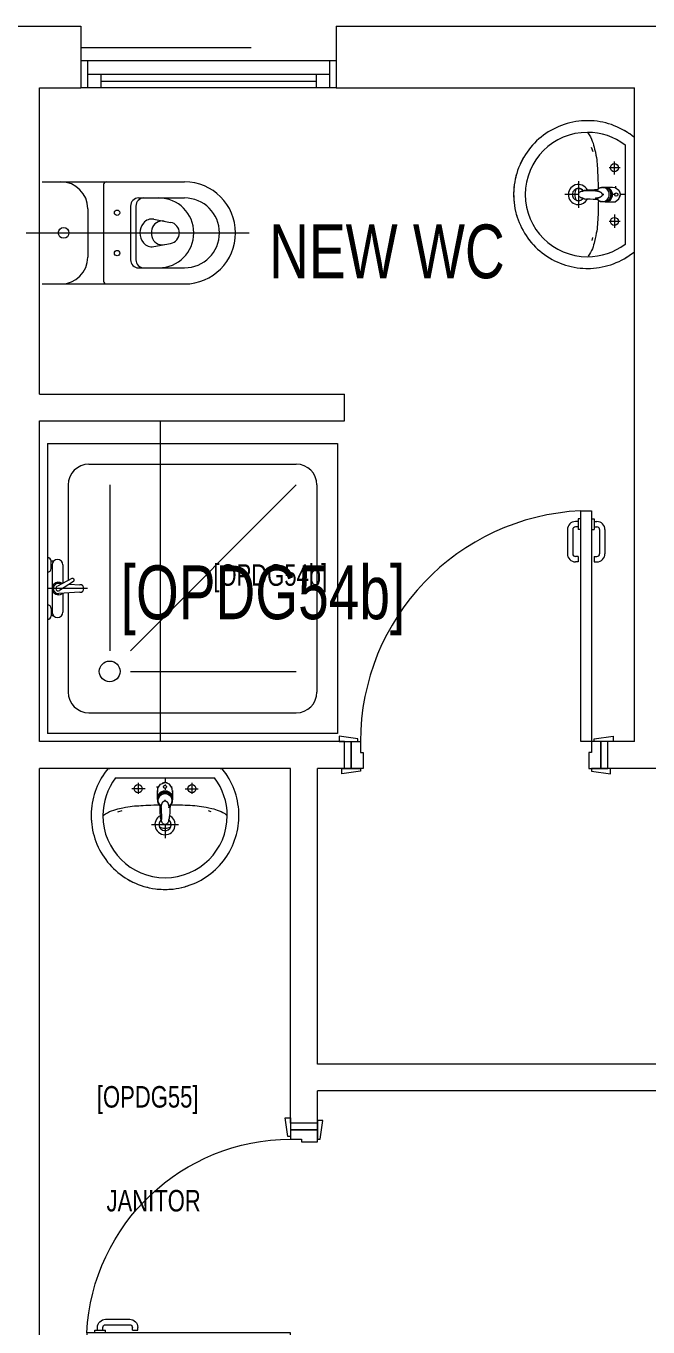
# Model space of a CAD drawing. Extents: x -234346 to 58427, y -132654 to -82394.
# Drawn here: x -130789 to -128474, y -99035 to -94193 of the extents above; entities that cross this region are included whole.
import ezdxf

# ---------------------------------------------------------------- set-up
doc = ezdxf.new("R2010")
doc.units = 0
doc.header["$LTSCALE"] = 8
doc.linetypes.add('HIDDEN2', pattern=[4.7625, 3.175, -1.5875])
for name, color, linetype, lineweight in [('72_EGR_BASE_TEXT', 9, 'Continuous', 5), ('72_EGR_EQP_TAG', 9, 'Continuous', 5), ('Aluminum', 9, 'Continuous', 5), ('LOADING', 9, 'Continuous', 5), ('Meubles', 9, 'Continuous', 5), ('P-SANR-FIXT', 9, 'Continuous', 18), ('P-SANR-FIXT-1', 9, 'Continuous', 13), ('Proj', 9, 'Continuous', 5), ('SANIT', 9, 'Continuous', 5), ('Walls', 9, 'Continuous', 5), ('Wooden Joinery', 9, 'Continuous', 5)]:
    doc.layers.add(name, color=color, linetype=linetype, lineweight=lineweight)
doc.styles.add('X3G_ENTITY_2587F3', font='swisscl.ttf', dxfattribs={"height": 200})
doc.styles.add('X3G_ENTITY_2587F5', font='swisscl.ttf', dxfattribs={"height": 200})
doc.styles.add('X3G_ENTITY_258862', font='swisscl.ttf', dxfattribs={"height": 200})

# ---------------------------------------------------------------- blocks, each defined once
blk = doc.blocks.new('A$C72370EFE')
at = {"layer": 'Wooden Joinery'}
for p, q in [((-0.01, -0.04), (-0.02, -0.04)), ((-0.01, -0.03), (-0.01, -0.07)), ((0, -0.03), (-0.01, -0.03)), ((0.04, -0.03), (0.05, -0.03)), ((0.05, -0.03), (0.05, -0.07)), ((0.05, -0.04), (0.06, -0.04)), ((-0.05, -0.07), (-0.05, -0.16)), ((-0.03, -0.07), (-0.03, -0.16)), ((-0.01, -0.06), (-0.02, -0.06)), ((0, -0.07), (-0.01, -0.07)), ((0.04, -0.07), (0.05, -0.07)), ((0.05, -0.06), (0.06, -0.06)), ((0.07, -0.07), (0.07, -0.16)), ((0.09, -0.07), (0.09, -0.16)), ((-0.01, -0.17), (-0.02, -0.17)), ((-0.01, -0.19), (-0.02, -0.19)), ((-0.01, -0.17), (-0.01, -0.19)), ((0.05, -0.17), (0.06, -0.17)), ((0.05, -0.17), (0.05, -0.19)), ((0.05, -0.19), (0.06, -0.19))]:
    blk.add_line(p, q, dxfattribs=at)
for centre, radius, start, end in [((-0.02, -0.07), 0.03, 90, 180), ((0.06, -0.07), 0.03, 0, 90), ((-0.02, -0.07), 0.01, 90, 180), ((0.06, -0.07), 0.01, 0, 90), ((-0.02, -0.16), 0.03, 180, 270), ((-0.02, -0.16), 0.01, 180, 270), ((0.06, -0.16), 0.01, 270, 0), ((0.06, -0.16), 0.03, 270, 0)]:
    blk.add_arc(centre, radius, start, end, dxfattribs=at)
blk = doc.blocks.new('A$C5DAD61B4')
at = {"layer": 'Wooden Joinery'}
for points in [[(80, 959.1), (80, 969.1), (10, 979.1), (10, 959.1)], [(940, 959.1), (940, 969.1), (1010, 979.1), (1010, 959.1)], [(70, 859.1), (70, 849.1), (0, 839.1), (0, 859.1)], [(120, 859.1), (120, 0), (80, 0), (80, 859.1)], [(950, 859.1), (950, 849.1), (1020, 839.1), (1020, 859.1)]]:
    blk.add_lwpolyline(points, close=True, dxfattribs=at)
for points in [[(45, 859.1), (45, 959.1), (20, 959.1), (20, 859.1), (45, 859.1)], [(45, 859.1), (80, 859.1), (80, 899.1), (90, 899.1), (90, 959.1), (45, 959.1), (45, 859.1)], [(975, 859.1), (940, 859.1), (940, 899.1), (930, 899.1), (930, 959.1), (975, 959.1), (975, 859.1)], [(975, 859.1), (975, 959.1), (1000, 959.1), (1000, 859.1), (975, 859.1)]]:
    blk.add_lwpolyline(points, dxfattribs=at)
blk.add_arc((80, 859.1), 860, 272.666, 0, dxfattribs=at)
at = {"layer": 'Wooden Joinery', "xscale": 999.9999999998854, "yscale": 999.9999999998854, "zscale": 999.9999999998854, "rotation": 180}
blk.add_blockref('A$C72370EFE', (120, 0), dxfattribs=at)
blk = doc.blocks.new('A$C5FCA3E6B')
at = {"layer": 'Wooden Joinery'}
for points in [[(80, 858.9), (80, 868.9), (10, 878.9), (10, 858.9)], [(840, 858.9), (840, 868.9), (910, 878.9), (910, 858.9)], [(70, 758.9), (70, 748.9), (0, 738.9), (0, 758.9)], [(120, 758.9), (120, 0), (80, 0), (80, 758.9)], [(850, 758.9), (850, 748.9), (920, 738.9), (920, 758.9)]]:
    blk.add_lwpolyline(points, close=True, dxfattribs=at)
for points in [[(45, 758.9), (45, 858.9), (20, 858.9), (20, 758.9), (45, 758.9)], [(45, 758.9), (80, 758.9), (80, 798.9), (90, 798.9), (90, 858.9), (45, 858.9), (45, 758.9)], [(875, 758.9), (840, 758.9), (840, 798.9), (830, 798.9), (830, 858.9), (875, 858.9), (875, 758.9)], [(875, 758.9), (875, 858.9), (900, 858.9), (900, 758.9), (875, 758.9)]]:
    blk.add_lwpolyline(points, dxfattribs=at)
blk.add_arc((80, 758.9), 760, 273.0171, 0, dxfattribs=at)
at = {"layer": 'Wooden Joinery', "xscale": 999.9999999998854, "yscale": 999.9999999998854, "zscale": 999.9999999998854, "rotation": 180}
blk.add_blockref('A$C72370EFE', (120, 0), dxfattribs=at)
blk = doc.blocks.new('FP_138-161_A_00_GFL_-0_080_Einreichung_Grundrisse_100')
at = {"layer": 'P-SANR-FIXT'}
blk.add_line((-0.0044, -0.0019), (-0.0045, -0.0021), dxfattribs=at)
at = {"layer": 'P-SANR-FIXT', "flags": 128}
blk.add_lwpolyline([(-0.0057, -0.0037), (-0.0058, -0.0039), (-0.006, -0.004)], dxfattribs=at)
blk = doc.blocks.new('FP_139-161_A_00_GFL_-0_080_Einreichung_Grundrisse_100')
at = {"layer": 'P-SANR-FIXT'}
blk.add_line((0.0045, -0.0022), (0.0044, -0.002), dxfattribs=at)
at = {"layer": 'P-SANR-FIXT', "flags": 128}
blk.add_lwpolyline([(0.006, -0.004), (0.0059, -0.0039), (0.0057, -0.0038)], dxfattribs=at)
blk = doc.blocks.new('IS_Ceraplus_B8204_BIM_BG _1_ - B8204AA - CERAPLUS single lever basin mixer with pop-up waste-V137-161_A_00_GFL_-0_080_Einreichung_Grundrisse_100')
at = {"layer": 'P-SANR-FIXT-1'}
h = blk.add_hatch(dxfattribs=at)
h.set_pattern_fill('FP_26', color=256, style=0, pattern_type=2)
h.set_pattern_definition([(225, (0.009, 0), (0.010607, -0.010607), []), (315, (0.009, 0), (0.010607, 0.010607), [])])
h.paths.add_polyline_path([(0.0056, -0.002), (0.0058, -0.0024), (0.0058, -0.0021)])
h.paths.add_polyline_path([(0.007, -0.0039), (0.0088, -0.0045), (0.0084, -0.0043)])
at = {"layer": 'LOADING'}
for p, q in [((-0.028, 0), (-0.028, -0.0281)), ((-0.0274, -0.0337), (-0.0271, -0.0392)), ((-0.0262, -0.0282), (-0.0263, -0.0287)), ((0.0263, -0.0287), (0.0262, -0.0282)), ((0.0262, -0.0293), (0.0263, -0.0287)), ((0.0271, -0.0392), (0.0274, -0.0337)), ((0.028, -0.0281), (0.028, 0)), ((-0.0137, -0.0512), (-0.0129, -0.0517)), ((0.0124, -0.052), (0.0133, -0.0515)), ((0.014, -0.0647), (0.0133, -0.1077)), ((0.0185, -0.0618), (0.019, -0.0539)), ((0.019, -0.0539), (0.0188, -0.0561))]:
    blk.add_line(p, q, dxfattribs=at)
at = {"layer": 'LOADING', "flags": 128}
for points in [[(-0.0272, -0.0069), (-0.0266, 0.009), (-0.0165, 0.0236), (0, 0.0291)], [(0.0272, -0.0069), (0.0266, 0.009), (0.0165, 0.0236), (0, 0.0291)], [(-0.0271, -0.0393), (-0.027, -0.0403), (-0.0269, -0.0414), (-0.0267, -0.0424), (-0.0265, -0.0434), (-0.0262, -0.0444), (-0.0259, -0.0454), (-0.0255, -0.0464), (-0.0252, -0.0474), (-0.0247, -0.0484), (-0.0243, -0.0493), (-0.0238, -0.0502), (-0.0232, -0.0511), (-0.0226, -0.052), (-0.022, -0.0529), (-0.0214, -0.0537), (-0.0207, -0.0545), (-0.0199, -0.0553), (-0.0192, -0.0561), (-0.0184, -0.0568), (-0.0176, -0.0575), (-0.0173, -0.0577)], [(-0.0176, -0.0568), (-0.0224, -0.0513), (-0.0254, -0.0448), (-0.0264, -0.0376), (-0.0253, -0.0305), (-0.0222, -0.024), (-0.0172, -0.0186), (-0.0109, -0.0147), (-0.0037, -0.0127), (0.0037, -0.0127), (0.0109, -0.0147), (0.0172, -0.0186), (0.0222, -0.024), (0.0253, -0.0305), (0.0264, -0.0376), (0.0254, -0.0448), (0.0224, -0.0513), (0.0176, -0.0568)], [(0.0173, -0.0577), (0.0181, -0.057), (0.0189, -0.0563), (0.0197, -0.0556), (0.0204, -0.0548), (0.0211, -0.054), (0.0218, -0.0532), (0.0224, -0.0523), (0.023, -0.0514), (0.0236, -0.0505), (0.0241, -0.0496), (0.0246, -0.0487), (0.025, -0.0477), (0.0254, -0.0467), (0.0258, -0.0458), (0.0261, -0.0448), (0.0264, -0.0437), (0.0266, -0.0427), (0.0268, -0.0417), (0.027, -0.0407), (0.0271, -0.0396), (0.0271, -0.0393)], [(-0.019, -0.0539), (-0.0185, -0.0615), (-0.0185, -0.0618)], [(-0.0181, -0.0728), (-0.0177, -0.083), (-0.0172, -0.0938)], [(-0.0162, -0.0579), (-0.0156, -0.058), (-0.0151, -0.0581), (-0.0146, -0.0583), (-0.0142, -0.0586), (-0.0139, -0.0588), (-0.0138, -0.0591)], [(-0.0138, -0.0591), (-0.0139, -0.0612), (-0.014, -0.0633)], [(0.0138, -0.0591), (0.0139, -0.0588), (0.0142, -0.0586), (0.0146, -0.0583), (0.0151, -0.0581), (0.0156, -0.058), (0.0162, -0.0579)], [(0.014, -0.0633), (0.0139, -0.0612), (0.0138, -0.0591)], [(0.0171, -0.0578), (0.0174, -0.0575), (0.0176, -0.0568)], [(0.0172, -0.0938), (0.0177, -0.083), (0.0181, -0.0728)], [(0.0184, -0.0651), (0.0184, -0.0652), (0.0184, -0.0652), (0.0184, -0.0652), (0.0184, -0.0654), (0.0184, -0.0655)], [(-0.0129, -0.1142), (-0.0124, -0.1161), (-0.0118, -0.1179), (-0.0109, -0.1197), (-0.0098, -0.1214), (-0.0084, -0.123), (-0.0067, -0.1244), (-0.0047, -0.1255), (-0.0025, -0.1263), (0, -0.1266)], [(0, -0.1266), (0.0025, -0.1263), (0.0047, -0.1255), (0.0067, -0.1244), (0.0084, -0.123), (0.0098, -0.1214), (0.0109, -0.1197), (0.0118, -0.1179), (0.0124, -0.1161), (0.0129, -0.1142)]]:
    blk.add_lwpolyline(points, dxfattribs=at)
at = {"layer": 'LOADING'}
for centre, radius, start, end in [((0, 0.0135), 0.00603, 0, 180), ((0, 0.0135), 0.00603, 180, 0), ((-0.009, 0), 0.005, 300, 315), ((0.009, 0), 0.005, 225, 240)]:
    blk.add_arc(centre, radius, start, end, dxfattribs=at)
for centre, major_axis, start_param, end_param in [((0, -0.0281), (-0.028, 0), 4.712389, 6.47291), ((0, -0.0321), (0.0275, 0), 3.141823, 3.202701), ((0, -0.0321), (0.0275, 0), 3.239313, 3.439417), ((0, -0.0281), (0.028, 0), 3.371221, 3.483334), ((0, -0.0287), (0.0267, 0), 1.570796, 3.036556), ((0, -0.0287), (0.0263, 0), 2.625648, 2.791756), ((0, -0.0287), (-0.0263, 0), 4.712389, 5.759587), ((0, -0.0281), (0.028, 0), 6.093357, 7.853982), ((0, -0.0287), (0.0267, 0), 0.105099, 1.570796), ((0, -0.0287), (0.0262, 0), 0.523599, 1.570796), ((0, -0.0287), (0.0262, 0), 0.349919, 0.515945), ((0, -0.0287), (0.0267, 0), 6.059374, 6.108652), ((0, -0.0321), (0.0275, 0), 5.985527, 6.185455), ((0, -0.0281), (0.028, 0), 5.94107, 6.05344), ((0, -0.0321), (0.0275, 0), 6.222066, 6.282955), ((0, -0.0312), (0.0248, 0), 4.111947, 4.191073), ((0, -0.0281), (0.028, 0), 4.202431, 4.259552), ((0, -0.0287), (0.0263, 0), 4.169225, 4.2325), ((0, -0.0281), (0.028, 0), 5.172057, 5.222265)]:
    blk.add_ellipse(centre, major_axis=major_axis, ratio=0.961262, start_param=start_param, end_param=end_param, dxfattribs=at)
for points, knots in [([(-0.0215, -0.0162), (-0.0216, -0.0163), (-0.0219, -0.0167), (-0.0227, -0.0177), (-0.0238, -0.0192), (-0.0249, -0.0211), (-0.0258, -0.0231), (-0.0266, -0.0253), (-0.0273, -0.0282), (-0.0275, -0.0305), (-0.0275, -0.0321)], [0.7859035, 0.7859035, 0.7859035, 0.7859035, 0.7916667, 0.8055556, 0.8333333, 0.8611111, 0.8888889, 0.9166667, 0.9444444, 1, 1, 1, 1]), ([(0.021, -0.0157), (0.0208, -0.0154), (0.0203, -0.0149), (0.0192, -0.0139), (0.0177, -0.0127), (0.0161, -0.0117), (0.0148, -0.0109), (0.0138, -0.0104), (0.0127, -0.0099), (0.0113, -0.0093), (0.0087, -0.0084), (0.0048, -0.0075), (0, -0.0071), (-0.0048, -0.0075), (-0.0087, -0.0084), (-0.0113, -0.0093), (-0.0127, -0.0099), (-0.0138, -0.0104), (-0.0148, -0.0109), (-0.0161, -0.0117), (-0.0177, -0.0127), (-0.0191, -0.0139), (-0.0202, -0.0149), (-0.0208, -0.0154), (-0.021, -0.0157)], [0.2222222, 0.2222222, 0.2222222, 0.2222222, 0.2361111, 0.25, 0.2777778, 0.3055556, 0.3194444, 0.3333333, 0.3472222, 0.3611111, 0.3888889, 0.4444444, 0.5, 0.5555556, 0.6111111, 0.6388889, 0.6527778, 0.6666667, 0.6805556, 0.6944444, 0.7222222, 0.75, 0.7638889, 0.7777778, 0.7777778, 0.7777778, 0.7777778]), ([(0, -0.0378), (-0.0005, -0.038), (-0.0012, -0.0384), (-0.0021, -0.0389), (-0.0028, -0.0393), (-0.0035, -0.0397), (-0.0042, -0.04), (-0.0049, -0.0405), (-0.0055, -0.0409), (-0.0061, -0.0414), (-0.0067, -0.0419), (-0.0072, -0.0424), (-0.0078, -0.0429), (-0.0083, -0.0435), (-0.0088, -0.0441), (-0.0092, -0.0446), (-0.0096, -0.0452), (-0.01, -0.0459), (-0.0103, -0.0466), (-0.0105, -0.0472), (-0.0107, -0.0477), (-0.0108, -0.0481), (-0.0109, -0.0484), (-0.0111, -0.0489), (-0.0114, -0.0497), (-0.0118, -0.0509), (-0.0122, -0.0521), (-0.0124, -0.053), (-0.0126, -0.0537), (-0.0128, -0.0544), (-0.0129, -0.0552), (-0.0131, -0.0559), (-0.0132, -0.0566), (-0.0134, -0.0572), (-0.0136, -0.0581), (-0.0137, -0.0587), (-0.0138, -0.0591)], [0, 0, 0, 0, 0.055556, 0.083333, 0.111111, 0.138889, 0.166667, 0.194444, 0.222222, 0.25, 0.277778, 0.305556, 0.333333, 0.361111, 0.388889, 0.416667, 0.444444, 0.472222, 0.5, 0.527778, 0.541667, 0.555556, 0.569444, 0.583333, 0.611111, 0.666667, 0.722222, 0.75, 0.777778, 0.805556, 0.833333, 0.861111, 0.888889, 0.916667, 0.944444, 1, 1, 1, 1]), ([(0, -0.0357), (-0.0006, -0.0357), (-0.0013, -0.0357), (-0.002, -0.0357), (-0.0022, -0.0357)], [0, 0, 0, 0, 0.1, 0.1298359, 0.1298359, 0.1298359, 0.1298359]), ([(0.0022, -0.0357), (0.002, -0.0357), (0.0013, -0.0357), (0.0006, -0.0357), (0, -0.0357)], [0.8701578, 0.8701578, 0.8701578, 0.8701578, 0.9, 1, 1, 1, 1]), ([(0.0138, -0.0591), (0.0137, -0.0587), (0.0136, -0.0581), (0.0134, -0.0572), (0.0132, -0.0566), (0.0131, -0.0559), (0.0129, -0.0552), (0.0128, -0.0544), (0.0126, -0.0537), (0.0124, -0.053), (0.0122, -0.0521), (0.0118, -0.0509), (0.0114, -0.0497), (0.0111, -0.0489), (0.0109, -0.0484), (0.0108, -0.0481), (0.0107, -0.0477), (0.0105, -0.0472), (0.0103, -0.0466), (0.01, -0.0459), (0.0096, -0.0452), (0.0092, -0.0446), (0.0088, -0.0441), (0.0083, -0.0435), (0.0078, -0.0429), (0.0072, -0.0424), (0.0067, -0.0419), (0.0061, -0.0414), (0.0055, -0.0409), (0.0049, -0.0405), (0.0042, -0.04), (0.0035, -0.0397), (0.0028, -0.0393), (0.0021, -0.0389), (0.0012, -0.0384), (0.0005, -0.038), (0, -0.0378)], [0, 0, 0, 0, 0.055556, 0.083333, 0.111111, 0.138889, 0.166667, 0.194444, 0.222222, 0.25, 0.277778, 0.333333, 0.388889, 0.416667, 0.430556, 0.444444, 0.458333, 0.472222, 0.5, 0.527778, 0.555556, 0.583333, 0.611111, 0.638889, 0.666667, 0.694444, 0.722222, 0.75, 0.777778, 0.805556, 0.833333, 0.861111, 0.888889, 0.916667, 0.944444, 1, 1, 1, 1]), ([(0.0275, -0.0321), (0.0275, -0.0305), (0.0273, -0.0282), (0.0266, -0.0253), (0.0258, -0.0231), (0.0249, -0.0211), (0.0238, -0.0192), (0.0227, -0.0177), (0.0219, -0.0167), (0.0216, -0.0163), (0.0215, -0.0162)], [0, 0, 0, 0, 0.0555556, 0.0833333, 0.1111111, 0.1388889, 0.1666667, 0.1944444, 0.2083333, 0.2142181, 0.2142181, 0.2142181, 0.2142181]), ([(-0.0188, -0.0538), (-0.0188, -0.0547), (-0.0186, -0.0582), (-0.0185, -0.0619), (-0.0184, -0.0646)], [0.6724021, 0.6724021, 0.6724021, 0.6724021, 0.75, 1, 1, 1, 1]), ([(-0.0162, -0.0579), (-0.0162, -0.0578), (-0.0163, -0.0578), (-0.0165, -0.0577), (-0.0166, -0.0575), (-0.0167, -0.0574), (-0.0169, -0.0573), (-0.017, -0.0572), (-0.0172, -0.0571), (-0.0173, -0.057), (-0.0175, -0.0569), (-0.0176, -0.0568)], [0, 0, 0, 0, 0.1, 0.2, 0.3, 0.4, 0.5, 0.6, 0.7, 0.8, 1, 1, 1, 1]), ([(-0.0148, -0.0587), (-0.015, -0.0586), (-0.0159, -0.0583), (-0.0167, -0.058), (-0.0172, -0.0578)], [0.8, 0.8, 0.8, 0.8, 0.85, 1, 1, 1, 1]), ([(0.0141, -0.0613), (0.0141, -0.0611), (0.0143, -0.0608), (0.0145, -0.0604), (0.0148, -0.06), (0.0151, -0.0596), (0.0153, -0.0594), (0.0155, -0.0592), (0.0156, -0.059), (0.0158, -0.0588), (0.016, -0.0587), (0.0163, -0.0585), (0.0165, -0.0583), (0.0166, -0.0582)], [0.3333333, 0.3333333, 0.3333333, 0.3333333, 0.4166667, 0.5, 0.5833333, 0.6666667, 0.7083333, 0.75, 0.7916667, 0.8333333, 0.875, 0.9166667, 1, 1, 1, 1]), ([(0.0176, -0.0568), (0.0175, -0.0569), (0.0173, -0.057), (0.0172, -0.0571), (0.017, -0.0572), (0.0169, -0.0573), (0.0167, -0.0574), (0.0166, -0.0575), (0.0165, -0.0577), (0.0163, -0.0578), (0.0162, -0.0578), (0.0162, -0.0579)], [0, 0, 0, 0, 0.2, 0.3, 0.4, 0.5, 0.6, 0.7, 0.8, 0.9, 1, 1, 1, 1]), ([(0.0184, -0.0646), (0.0185, -0.0619), (0.0186, -0.0582), (0.0188, -0.0547), (0.0188, -0.0538)], [0, 0, 0, 0, 0.25, 0.3275586, 0.3275586, 0.3275586, 0.3275586]), ([(-0.0131, -0.1116), (-0.0132, -0.1115), (-0.0135, -0.1109), (-0.0141, -0.1099), (-0.0147, -0.1086), (-0.0153, -0.1072), (-0.0159, -0.1053), (-0.0167, -0.1021), (-0.0171, -0.0992), (-0.0171, -0.0973)], [0.4856715, 0.4856715, 0.4856715, 0.4856715, 0.5, 0.55, 0.6, 0.65, 0.7, 0.8, 1, 1, 1, 1]), ([(-0.0132, -0.1091), (-0.0132, -0.1096), (-0.0132, -0.1103), (-0.0132, -0.1111), (-0.0132, -0.1115), (-0.0132, -0.1118), (-0.0131, -0.1122), (-0.0131, -0.1125), (-0.0131, -0.1128), (-0.0131, -0.1131), (-0.013, -0.1134), (-0.013, -0.1138), (-0.0129, -0.1141), (-0.0129, -0.1142)], [0.2, 0.2, 0.2, 0.2, 0.4, 0.5, 0.55, 0.6, 0.65, 0.7, 0.75, 0.8, 0.85, 0.9, 1, 1, 1, 1]), ([(0.0129, -0.1142), (0.0129, -0.1141), (0.013, -0.1138), (0.013, -0.1134), (0.0131, -0.1131), (0.0131, -0.1128), (0.0131, -0.1125), (0.0131, -0.1122), (0.0132, -0.1118), (0.0132, -0.1115), (0.0132, -0.1111), (0.0132, -0.1103), (0.0132, -0.1096), (0.0132, -0.1091)], [0, 0, 0, 0, 0.1, 0.15, 0.2, 0.25, 0.3, 0.35, 0.4, 0.45, 0.5, 0.6, 0.8, 0.8, 0.8, 0.8]), ([(0.0131, -0.1116), (0.0133, -0.1113), (0.0137, -0.1106), (0.0142, -0.1096), (0.0147, -0.1084), (0.0153, -0.1072), (0.0159, -0.1053), (0.0167, -0.1021), (0.0171, -0.0992), (0.0171, -0.0973)], [-0.5143371, -0.5143371, -0.5143371, -0.5143371, -0.475, -0.4375, -0.4, -0.35, -0.3, -0.2, 0, 0, 0, 0])]:
    blk.add_open_spline(points, degree=3, knots=knots, dxfattribs=at)
for points in [[(-0.0184, -0.0646), (-0.0183, -0.0659), (-0.0182, -0.0684), (-0.0181, -0.0709), (-0.0181, -0.0721)], [(-0.0172, -0.0578), (-0.0171, -0.0578), (-0.0169, -0.058), (-0.0167, -0.0581), (-0.0166, -0.0582)], [(-0.0172, -0.0938), (-0.0172, -0.0944), (-0.0172, -0.0956), (-0.0171, -0.0967), (-0.0171, -0.0973)], [(-0.0162, -0.0579), (-0.0162, -0.0579), (-0.0164, -0.0581), (-0.0165, -0.0582), (-0.0166, -0.0583), (-0.0166, -0.0582), (-0.0166, -0.0582)], [(-0.0166, -0.0582), (-0.0163, -0.0585), (-0.0156, -0.059), (-0.0148, -0.0599), (-0.0142, -0.0609), (-0.0139, -0.0617), (-0.0138, -0.0621)], [(-0.014, -0.0633), (-0.014, -0.0633), (-0.014, -0.0633), (-0.014, -0.0633)], [(-0.014, -0.0646), (-0.014, -0.0644), (-0.014, -0.064), (-0.014, -0.0635), (-0.014, -0.0633)], [(0.014, -0.0633), (0.014, -0.0633), (0.014, -0.0633), (0.014, -0.0633)], [(0.014, -0.0633), (0.014, -0.0635), (0.014, -0.064), (0.014, -0.0644), (0.014, -0.0647)], [(0.0172, -0.0578), (0.0168, -0.0579), (0.0158, -0.0583), (0.0147, -0.0587), (0.0141, -0.059)], [(0.0166, -0.0582), (0.0166, -0.0582), (0.0166, -0.0583), (0.0165, -0.0582), (0.0164, -0.0581), (0.0162, -0.0579), (0.0162, -0.0579)], [(0.0166, -0.0582), (0.0167, -0.0582), (0.0168, -0.0581), (0.0169, -0.058), (0.0169, -0.058)], [(0.0169, -0.058), (0.017, -0.0579), (0.0171, -0.0579), (0.0171, -0.0578)], [(0.0171, -0.0973), (0.0171, -0.0967), (0.0172, -0.0956), (0.0172, -0.0944), (0.0172, -0.0938)], [(0.0181, -0.0721), (0.0181, -0.0709), (0.0182, -0.0684), (0.0183, -0.0659), (0.0184, -0.0646)]]:
    blk.add_open_spline(points, degree=3, dxfattribs=at)
for name in ['FP_138-161_A_00_GFL_-0_080_Einreichung_Grundrisse_100', 'FP_139-161_A_00_GFL_-0_080_Einreichung_Grundrisse_100']:
    blk.add_blockref(name, (0, 0), dxfattribs=at)
blk = doc.blocks.new('_100_WB_KER_REN_55x45x18 - _100_WB_KER_REN_55x45x18-V63-161_A_00_GFL_-0_080_Einreichung_Grundrisse_100')
at = {"layer": 'LOADING'}
for p, q in [((-0.2075, 0.225), (-0.2075, 0.2227)), ((0.2074, 0.225), (-0.2074, 0.225)), ((0.2075, 0.2227), (0.2075, 0.225)), ((-0.1855, 0.1899), (0.1855, 0.1899)), ((-0.0744, 0.15), (-0.1234, 0.15)), ((-0.1, 0.172), (-0.1, 0.1303)), ((-0.0259, 0.155), (-0.0315, 0.155)), ((0, 0.1899), (0, 0.1724)), ((0, 0.1656), (0, 0.1628)), ((0, 0.1509), (0, 0.1454)), ((0.026, 0.155), (0.0248, 0.155)), ((0.0744, 0.15), (0.1234, 0.15)), ((0.1, 0.172), (0.1, 0.1303)), ((0, 0.1422), (0, 0.1399)), ((-0.1763, 0.0637), (-0.1598, 0.0692)), ((0.1605, 0.0691), (0.1707, 0.0656)), ((-0.05, 0.0161), (0.05, 0.0161)), ((0, 0.0168), (0, -0.0348))]:
    blk.add_line(p, q, dxfattribs=at)
at = {"layer": 'LOADING', "flags": 128}
for points in [[(-0.2121, 0.225), (-0.219, 0.2164), (-0.2254, 0.2075), (-0.2316, 0.1983), (-0.2373, 0.189), (-0.2427, 0.1794), (-0.2476, 0.1696), (-0.2522, 0.1596), (-0.2564, 0.1494), (-0.2602, 0.1391), (-0.2635, 0.1286), (-0.2665, 0.118), (-0.269, 0.1073), (-0.271, 0.0965), (-0.2727, 0.0856), (-0.2739, 0.0747), (-0.2747, 0.0637), (-0.275, 0.0527), (-0.275, 0.05)], [(0.275, 0.05), (0.2748, 0.061), (0.2741, 0.072), (0.273, 0.0829), (0.2715, 0.0938), (0.2695, 0.1046), (0.2671, 0.1154), (0.2643, 0.126), (0.261, 0.1365), (0.2574, 0.1469), (0.2533, 0.1571), (0.2488, 0.1671), (0.2439, 0.177), (0.2387, 0.1866), (0.233, 0.1961), (0.227, 0.2053), (0.2206, 0.2142), (0.2138, 0.2229), (0.2121, 0.225)], [(-0.275, 0.05), (-0.2748, 0.039), (-0.2741, 0.028), (-0.273, 0.0171), (-0.2715, 0.0062), (-0.2695, -0.0046), (-0.2671, -0.0154), (-0.2643, -0.026), (-0.261, -0.0365), (-0.2574, -0.0469), (-0.2533, -0.0571), (-0.2488, -0.0671), (-0.2439, -0.077), (-0.2387, -0.0866), (-0.233, -0.0961), (-0.227, -0.1053), (-0.2206, -0.1142), (-0.2138, -0.1229), (-0.2067, -0.1313), (-0.1993, -0.1395), (-0.1916, -0.1473), (-0.1836, -0.1548), (-0.1752, -0.162), (-0.1666, -0.1688), (-0.1577, -0.1753), (-0.1486, -0.1814), (-0.1392, -0.1872), (-0.1296, -0.1925), (-0.1198, -0.1975), (-0.1098, -0.2021), (-0.0996, -0.2063), (-0.0893, -0.2101), (-0.0788, -0.2135), (-0.0682, -0.2164), (-0.0575, -0.2189), (-0.0467, -0.221), (-0.0359, -0.2227), (-0.0249, -0.2239), (-0.014, -0.2246), (-0.003, -0.225), (0.008, -0.2249), (0.019, -0.2243), (0.03, -0.2234), (0.0409, -0.2219), (0.0517, -0.2201), (0.0625, -0.2178), (0.0731, -0.2151), (0.0837, -0.212), (0.0941, -0.2084), (0.1043, -0.2044), (0.1144, -0.2001), (0.1243, -0.1953), (0.1341, -0.1901), (0.1436, -0.1846), (0.1528, -0.1786), (0.1618, -0.1723), (0.1706, -0.1657), (0.1791, -0.1587), (0.1873, -0.1514), (0.1952, -0.1437), (0.2028, -0.1358), (0.21, -0.1275), (0.217, -0.119), (0.2236, -0.1101), (0.2298, -0.1011), (0.2356, -0.0918), (0.2411, -0.0822), (0.2462, -0.0725), (0.2509, -0.0625), (0.2552, -0.0524), (0.2591, -0.0421), (0.2626, -0.0317), (0.2656, -0.0211), (0.2683, -0.0104), (0.2705, 0.0003), (0.2722, 0.0112), (0.2736, 0.0221), (0.2745, 0.0331), (0.2749, 0.0441), (0.275, 0.05)]]:
    blk.add_lwpolyline(points, dxfattribs=at)
at = {"layer": 'LOADING'}
for centre in [(-0.1, 0.15), (0.1, 0.15)]:
    blk.add_circle(centre, 0.015, dxfattribs=at)
for centre, radius, start, end in [((0, 0.05), 0.275, 145.9324, 150.3591), ((0, 0.05), 0.275, 140.4788, 141.2381), ((0, 0.05), 0.275, 38.7619, 39.5212), ((0, 0.05), 0.275, 29.6409, 34.0676), ((0, 0.05), 0.2315, 142.8209, 180), ((0, 0.155), 0.0175, 54.0899, 125.9101), ((0, 0.155), 0.0175, 68.869, 83.8798), ((0, 0.05), 0.2315, 0, 37.1791), ((0, 0.155), 0.0175, 251.9463, 258.2346), ((0, 0.05), 0.275, 180, 183.6225), ((0, 0.05), 0.2315, 180, 0), ((0, 0.0161), 0.0375, 117.1305, 0), ((0, 0.0161), 0.0375, 0, 61.4146), ((0, 0.0161), 0.0225, 129.5025, 0), ((0, 0.0161), 0.0225, 180, 193.3417), ((0, 0.0161), 0.0225, 197.0466, 201.508), ((0, 0.0161), 0.0225, 156.725, 162.0134), ((0, 0.05), 0.047, 243.4433, 296.5567), ((0, 0.0161), 0.0225, 138.0808, 143.3939), ((0, 0.0161), 0.0225, 0, 51.4286), ((0, 0.0161), 0.0225, 36.616, 41.9265), ((0, 0.0161), 0.0225, 17.9887, 23.276), ((0, 0.0161), 0.0225, 338.492, 342.9534), ((0, 0.0161), 0.0225, 346.6583, 0), ((0, 0.05), 0.275, 240, 245.6589), ((0, 0.05), 0.275, 307.6689, 312), ((0, 0.05), 0.275, 252, 257.5535), ((0, 0.05), 0.275, 264, 276), ((0, 0.05), 0.275, 282.9241, 288)]:
    blk.add_arc(centre, radius, start, end, dxfattribs=at)
for points, knots in [([(-0.2074, 0.225), (-0.2078, 0.225), (-0.2086, 0.225), (-0.2095, 0.225), (-0.2102, 0.225), (-0.2106, 0.225), (-0.2109, 0.225), (-0.2111, 0.225), (-0.2114, 0.225), (-0.2116, 0.225), (-0.2118, 0.225), (-0.2119, 0.225), (-0.2119, 0.225)], [-1, -1, -1, -1, -0.8333333, -0.6666667, -0.5833333, -0.5, -0.4583333, -0.4166667, -0.3333333, -0.2916667, -0.25, -0.1666667, -0.1666667, -0.1666667, -0.1666667]), ([(0.2119, 0.225), (0.2119, 0.225), (0.2118, 0.225), (0.2116, 0.225), (0.2114, 0.225), (0.2111, 0.225), (0.2109, 0.225), (0.2106, 0.225), (0.2102, 0.225), (0.2095, 0.225), (0.2086, 0.225), (0.2078, 0.225), (0.2074, 0.225)], [-0.8333333, -0.8333333, -0.8333333, -0.8333333, -0.75, -0.7083333, -0.6666667, -0.5833333, -0.5416667, -0.5, -0.4166667, -0.3333333, -0.1666667, 0, 0, 0, 0]), ([(-0.0037, 0.1721), (-0.0046, 0.1719), (-0.0064, 0.1714), (-0.0081, 0.1705), (-0.009, 0.17)], [0.5653198, 0.5653198, 0.5653198, 0.5653198, 0.6111111, 0.6666667, 0.6666667, 0.6666667, 0.6666667]), ([(0.009, 0.17), (0.0086, 0.1703), (0.0077, 0.1708), (0.0059, 0.1715), (0.0046, 0.1719), (0.0037, 0.1721)], [0.3333333, 0.3333333, 0.3333333, 0.3333333, 0.3611111, 0.3888889, 0.4346482, 0.4346482, 0.4346482, 0.4346482]), ([(-0.2294, 0.0509), (-0.2103, 0.066), (-0.1431, 0.0839), (-0.1084, 0.0863), (-0.0496, 0.0893), (-0.0206, 0.0899)], [0.0392191, 0.0392191, 0.0392191, 0.0392191, 0.1715289, 0.4228457, 0.6475389, 0.6475389, 0.6475389, 0.6475389]), ([(0.0209, 0.0903), (0.0512, 0.0901), (0.1113, 0.0879), (0.1514, 0.0828), (0.2115, 0.0665), (0.2292, 0.052)], [0.7533082, 0.7533082, 0.7533082, 0.7533082, 0.9865548, 1.235629, 1.3638988, 1.3638988, 1.3638988, 1.3638988]), ([(-0.0141, 0.0337), (-0.0162, 0.0319), (-0.0207, 0.0267), (-0.0225, 0.02), (-0.0225, 0.0161)], [0.7144203, 0.7144203, 0.7144203, 0.7144203, 0.8333333, 1, 1, 1, 1]), ([(0.0225, 0.0161), (0.0225, 0.0187), (0.0216, 0.0239), (0.0182, 0.0298), (0.0152, 0.0327), (0.0141, 0.0337)], [0, 0, 0, 0, 0.1111111, 0.2222222, 0.285568, 0.285568, 0.285568, 0.285568])]:
    blk.add_open_spline(points, degree=3, knots=knots, dxfattribs=at)
for points in [[(-0.2075, 0.2227), (-0.2075, 0.2231), (-0.2075, 0.2235), (-0.2075, 0.2239)], [(0.2075, 0.2239), (0.2075, 0.2235), (0.2075, 0.2231), (0.2075, 0.2227)], [(-0.1852, 0.1899), (-0.1853, 0.1899), (-0.1854, 0.1899), (-0.1855, 0.1899)], [(-0.0009, 0.1725), (-0.0013, 0.1725), (-0.0018, 0.1724), (-0.0022, 0.1724)], [(0.0022, 0.1724), (0.0018, 0.1724), (0.0013, 0.1725), (0.0009, 0.1725)], [(0.1855, 0.1899), (0.1854, 0.1899), (0.1853, 0.1899), (0.1852, 0.1899)], [(-0.0225, 0.0161), (-0.0225, 0.0147), (-0.0222, 0.012), (-0.0215, 0.0093), (-0.021, 0.008)], [(0.021, 0.008), (0.0215, 0.0093), (0.0222, 0.012), (0.0225, 0.0147), (0.0225, 0.0161)]]:
    blk.add_open_spline(points, degree=3, dxfattribs=at)
at = {"layer": 'LOADING', "xscale": -1, "rotation": 5.088887490341627e-12}
blk.add_blockref('IS_Ceraplus_B8204_BIM_BG _1_ - B8204AA - CERAPLUS single lever basin mixer with pop-up waste-V137-161_A_00_GFL_-0_080_Einreichung_Grundrisse_100', (0, 0.1434), dxfattribs=at)
blk = doc.blocks.new('GF1')
at = {"layer": 'Aluminum', "color": 9}
for p, q in [((-129634.5, -94322.6), (-130585.8, -94322.6)), ((-130560.8, -94322.6), (-130560.8, -94422.6)), ((-129659.5, -94322.6), (-129659.5, -94422.6)), ((-129659.5, -94372.6), (-130560.8, -94372.6)), ((-130510.8, -94372.6), (-130510.8, -94422.6)), ((-130510.8, -94397.6), (-129709.5, -94397.6)), ((-129709.5, -94372.6), (-129709.5, -94422.6)), ((-129634.5, -94422.6), (-130585.8, -94422.6))]:
    blk.add_line(p, q, dxfattribs=at)
at = {"layer": 'LOADING', "color": 9}
for p, q in [((-128685.6, -94643.6), (-128680.1, -94660.1)), ((-128559.5, -94634.3), (-128559.5, -95005.4)), ((-128524.4, -95027.3), (-128524.4, -94612.4)), ((-128599.4, -94745.4), (-128599.4, -94696.5)), ((-128577.4, -94719.9), (-128619.1, -94719.9)), ((-128733.3, -94769.9), (-128733.3, -94869.9)), ((-128594.4, -94794), (-128594.4, -94788.4)), ((-128732.6, -94819.9), (-128784.2, -94819.9)), ((-128607.2, -94819.9), (-128609.4, -94819.9)), ((-128598.4, -94819.9), (-128603.9, -94819.9)), ((-128594.4, -94845.8), (-128594.4, -94844.7)), ((-128583.8, -94819.9), (-128586.6, -94819.9)), ((-128559.5, -94819.9), (-128577, -94819.9)), ((-128599.4, -94894.3), (-128599.4, -94943.3)), ((-128577.4, -94919.9), (-128619.1, -94919.9)), ((-128680.3, -94980.3), (-128683.7, -94990.6))]:
    blk.add_line(p, q, dxfattribs=at)
at = {"layer": 'LOADING', "color": 9, "flags": 128}
for points in [[(-128699.4, -94544.9), (-128710.4, -94545.1), (-128721.3, -94545.8), (-128732.3, -94546.9), (-128743.2, -94548.4), (-128754, -94550.4), (-128764.7, -94552.8), (-128775.4, -94555.6), (-128785.9, -94558.8), (-128796.2, -94562.5), (-128806.5, -94566.6), (-128816.5, -94571.1), (-128826.4, -94575.9), (-128836, -94581.2), (-128845.4, -94586.9), (-128854.6, -94592.9), (-128863.6, -94599.3), (-128872.3, -94606), (-128880.7, -94613.1), (-128888.8, -94620.5), (-128896.6, -94628.3), (-128904.1, -94636.3), (-128911.3, -94644.7), (-128918.2, -94653.3), (-128924.6, -94662.2), (-128930.8, -94671.3), (-128936.5, -94680.7), (-128941.9, -94690.3), (-128946.9, -94700.1), (-128951.5, -94710.1), (-128955.7, -94720.2), (-128959.5, -94730.6), (-128962.8, -94741), (-128965.8, -94751.6), (-128968.3, -94762.3), (-128970.4, -94773.1), (-128972, -94784), (-128973.2, -94794.9), (-128974, -94805.9), (-128974.4, -94816.9), (-128974.2, -94827.9), (-128973.7, -94838.9), (-128972.7, -94849.8), (-128971.3, -94860.8), (-128969.5, -94871.6), (-128967.2, -94882.4), (-128964.5, -94893), (-128961.3, -94903.6), (-128957.8, -94914), (-128953.8, -94924.2), (-128949.4, -94934.3), (-128944.6, -94944.2), (-128939.5, -94953.9), (-128933.9, -94963.4), (-128928, -94972.7), (-128921.7, -94981.7), (-128915.1, -94990.5), (-128908.1, -94999), (-128900.7, -95007.2), (-128893.1, -95015.1), (-128885.1, -95022.7), (-128876.9, -95029.9), (-128868.3, -95036.9), (-128859.5, -95043.4), (-128850.4, -95049.7), (-128841.1, -95055.5), (-128831.6, -95061), (-128821.8, -95066.1), (-128811.9, -95070.8), (-128801.8, -95075.1), (-128791.5, -95079), (-128781.1, -95082.5), (-128770.5, -95085.5), (-128759.8, -95088.1), (-128749, -95090.4), (-128738.2, -95092.1), (-128727.3, -95093.5), (-128716.3, -95094.4), (-128705.3, -95094.8), (-128699.4, -95094.9)], [(-128524.4, -94607.7), (-128533, -94600.9), (-128541.9, -94594.4), (-128551, -94588.3), (-128560.4, -94582.6), (-128570, -94577.2), (-128579.8, -94572.2), (-128589.8, -94567.6), (-128600, -94563.5), (-128610.3, -94559.7), (-128620.8, -94556.3), (-128631.4, -94553.4), (-128642.1, -94550.9), (-128652.9, -94548.8), (-128663.8, -94547.2), (-128674.7, -94546), (-128685.7, -94545.2), (-128696.7, -94544.9), (-128699.4, -94544.9)], [(-128699.4, -95094.9), (-128688.4, -95094.7), (-128677.4, -95094), (-128666.4, -95092.9), (-128655.6, -95091.4), (-128644.7, -95089.4), (-128634, -95087), (-128623.4, -95084.2), (-128612.9, -95080.9), (-128602.5, -95077.2), (-128592.3, -95073.2), (-128582.2, -95068.7), (-128572.4, -95063.8), (-128562.7, -95058.5), (-128553.3, -95052.9), (-128544.1, -95046.8), (-128535.1, -95040.4), (-128526.4, -95033.7), (-128524.4, -95032)]]:
    blk.add_lwpolyline(points, dxfattribs=at)
at = {"layer": 'LOADING', "color": 9}
for centre in [(-128599.4, -94719.9), (-128599.4, -94919.9)]:
    blk.add_circle(centre, 15, dxfattribs=at)
for centre, radius, start, end in [((-128699.4, -94819.9), 275, 90, 93.6225), ((-128699.4, -94819.9), 231.5, 90, 270), ((-128699.4, -94819.9), 231.5, 52.8209, 90), ((-128699.4, -94819.9), 275, 55.9324, 60.3591), ((-128699.4, -94819.9), 275, 150, 155.6589), ((-128699.4, -94819.9), 275, 162, 167.5535), ((-128699.4, -94819.9), 275, 174, 186), ((-128733.3, -94819.9), 37.5, 27.1305, 270), ((-128733.3, -94819.9), 22.5, 39.5025, 270), ((-128699.4, -94819.9), 47, 153.4433, 206.5567), ((-128733.3, -94819.9), 22.5, 107.0466, 111.508), ((-128733.3, -94819.9), 22.5, 90, 103.3417), ((-128733.3, -94819.9), 22.5, 66.725, 72.0134), ((-128733.3, -94819.9), 22.5, 48.0808, 53.3939), ((-128733.3, -94819.9), 22.5, 248.492, 252.9534), ((-128733.3, -94819.9), 22.5, 256.6583, 270), ((-128733.3, -94819.9), 22.5, 270, 321.4286), ((-128733.3, -94819.9), 37.5, 270, 331.4146), ((-128733.3, -94819.9), 22.5, 287.9887, 293.276), ((-128733.3, -94819.9), 22.5, 306.616, 311.9265), ((-128594.4, -94819.9), 17.5, 161.9463, 168.2346), ((-128594.4, -94819.9), 17.5, 324.0899, 35.9101), ((-128594.4, -94819.9), 17.5, 338.869, 353.8798), ((-128699.4, -94819.9), 275, 192.9241, 198), ((-128699.4, -94819.9), 275, 217.6689, 222), ((-128699.4, -94819.9), 231.5, 270, 307.1791), ((-128699.4, -94819.9), 275, 299.6409, 304.0676)]:
    blk.add_arc(centre, radius, start, end, dxfattribs=at)
for points, knots in [([(-128698.5, -94590.5), (-128683.4, -94609.6), (-128665.5, -94676.8), (-128663.1, -94711.5), (-128660.1, -94770.2), (-128659.4, -94799.3)], [0.0392191, 0.0392191, 0.0392191, 0.0392191, 0.1715289, 0.4228457, 0.6475389, 0.6475389, 0.6475389, 0.6475389]), ([(-128715.7, -94805.8), (-128717.5, -94803.6), (-128722.7, -94799.2), (-128729.4, -94797.4), (-128733.3, -94797.4)], [0.7144203, 0.7144203, 0.7144203, 0.7144203, 0.8333333, 1, 1, 1, 1]), ([(-128733.3, -94842.4), (-128730.7, -94842.4), (-128725.4, -94841.5), (-128719.5, -94838.1), (-128716.6, -94835.1), (-128715.7, -94833.9)], [0, 0, 0, 0, 0.1111111, 0.2222222, 0.285568, 0.285568, 0.285568, 0.285568]), ([(-128659.1, -94840.7), (-128659.2, -94871), (-128661.5, -94931.2), (-128666.6, -94971.3), (-128682.9, -95031.4), (-128697.3, -95049)], [0.7533082, 0.7533082, 0.7533082, 0.7533082, 0.9865548, 1.235629, 1.3638988, 1.3638988, 1.3638988, 1.3638988]), ([(-128577.3, -94816.2), (-128577.5, -94815.3), (-128578, -94813.4), (-128578.8, -94811.7), (-128579.4, -94810.8)], [0.5653198, 0.5653198, 0.5653198, 0.5653198, 0.6111111, 0.6666667, 0.6666667, 0.6666667, 0.6666667]), ([(-128579.4, -94828.9), (-128579.1, -94828.5), (-128578.6, -94827.5), (-128577.9, -94825.8), (-128577.5, -94824.4), (-128577.3, -94823.6)], [0.3333333, 0.3333333, 0.3333333, 0.3333333, 0.3611111, 0.3888889, 0.4346482, 0.4346482, 0.4346482, 0.4346482])]:
    blk.add_open_spline(points, degree=3, knots=knots, dxfattribs=at)
for points in [[(-128559.5, -94634.6), (-128559.5, -94634.5), (-128559.5, -94634.4), (-128559.5, -94634.3)], [(-128733.3, -94797.4), (-128734.6, -94797.4), (-128737.4, -94797.6), (-128740.1, -94798.4), (-128741.4, -94798.9)], [(-128741.4, -94840.9), (-128740.1, -94841.4), (-128737.4, -94842.1), (-128734.6, -94842.4), (-128733.3, -94842.4)], [(-128576.9, -94819), (-128576.9, -94818.6), (-128577, -94818.1), (-128577, -94817.7)], [(-128577, -94822.1), (-128577, -94821.6), (-128576.9, -94821.2), (-128576.9, -94820.7)], [(-128559.5, -95005.4), (-128559.5, -95005.3), (-128559.5, -95005.2), (-128559.5, -95005.1)]]:
    blk.add_open_spline(points, degree=3, dxfattribs=at)
at = {"layer": 'Meubles', "color": 9}
blk.add_line((-130289.4, -96856.1), (-130289.4, -95662.6), dxfattribs=at)
at = {"layer": 'Proj', "color": 9, "linetype": 'HIDDEN2', "ltscale": 25}
blk.add_line((-130585.8, -94272.6), (-129634.5, -94272.6), dxfattribs=at)
at = {"layer": 'SANIT', "color": 9}
for p, q in [((-130729.4, -94772.6), (-130199.4, -94772.6)), ((-130500.4, -94782.6), (-130500.4, -95142.6)), ((-130370.4, -94832.6), (-130199.4, -94832.6)), ((-130559.4, -94872.6), (-130559.4, -95052.6)), ((-130400.4, -94862.6), (-130400.4, -95062.6)), ((-130380.4, -94862.6), (-130380.4, -95062.6)), ((-130313.8, -94911.6), (-130251.3, -94923.3)), ((-130789.4, -94962.6), (-129959.4, -94962.6)), ((-130313.8, -95013.6), (-130251.3, -95001.9)), ((-130370.4, -95092.6), (-130199.4, -95092.6)), ((-130729.4, -95152.6), (-130199.4, -95152.6)), ((-130709.4, -95746.1), (-130709.4, -96826.1)), ((-130709.4, -95746.1), (-129629.4, -95746.1)), ((-129629.4, -95746.1), (-129629.4, -96826.1)), ((-130555.1, -95823.2), (-129783.7, -95823.2)), ((-130632.2, -95900.3), (-130632.2, -96256.2)), ((-130477.9, -95900.3), (-130477.9, -96517.5)), ((-130400.8, -96517.5), (-129783.7, -95900.3)), ((-129706.5, -95900.3), (-129706.5, -96671.8)), ((-130695.9, -96211.8), (-130695.9, -96184.8)), ((-130687.3, -96184.8), (-130695.9, -96184.8)), ((-130692.5, -96198.3), (-130692.5, -96373.8)), ((-130652, -96198.3), (-130652, -96266.7)), ((-130692.5, -96211.8), (-130695.9, -96211.8)), ((-130619.3, -96249.3), (-130672.8, -96277.8)), ((-130560.9, -96286.1), (-130709.4, -96286.1)), ((-130654.4, -96268), (-130666.7, -96267.3)), ((-130588.5, -96300.2), (-130666.7, -96304.8)), ((-130612.8, -96260.1), (-130664.2, -96293.9)), ((-130652, -96304), (-130652, -96373.8)), ((-130632.2, -96302.8), (-130632.2, -96671.8)), ((-130627.2, -96269.6), (-130588.5, -96271.9)), ((-130695.9, -96360.3), (-130695.9, -96387.3)), ((-130692.5, -96360.3), (-130695.9, -96360.3)), ((-130687.3, -96387.3), (-130695.9, -96387.3)), ((-130400.8, -96594.6), (-129783.7, -96594.6)), ((-130555.1, -96748.9), (-129783.7, -96748.9)), ((-129629.4, -96826.1), (-130709.4, -96826.1))]:
    blk.add_line(p, q, dxfattribs=at)
for centre, radius in [((-130450.4, -94887.4), 10), ((-130649.4, -94962.6), 20), ((-130450.4, -95037.9), 10), ((-130477.9, -96594.6), 38.6)]:
    blk.add_circle(centre, radius, dxfattribs=at)
for centre, radius, start, end in [((-130659.4, -94872.6), 100, 0, 90), ((-130490.4, -94782.6), 10, 90, 180), ((-130199.4, -94962.6), 190, 270, 90), ((-130370.4, -94862.6), 30, 90, 180), ((-130350.4, -94862.6), 30, 90, 180), ((-130294.7, -94962.6), 130, 270, 90), ((-130199.4, -94962.6), 130, 270, 90), ((-130306.5, -94962.6), 58.8, 141.525, 218.475), ((-130321.2, -94950.9), 40, 79.4289, 141.525), ((-130264, -94962.6), 58.8, 166.4176, 193.5824), ((-130282.2, -94958.2), 40, 79.4289, 166.4176), ((-130258.6, -94962.6), 40, 280.5711, 79.4289), ((-130321.2, -94974.3), 40, 218.475, 280.5711), ((-130282.2, -94967), 40, 193.5824, 280.5711), ((-130659.4, -95052.6), 100, 270, 0), ((-130370.4, -95062.6), 30, 180, 270), ((-130350.4, -95062.6), 30, 180, 270), ((-130490.4, -95142.6), 10, 180, 270), ((-130555.1, -95900.3), 77.1, 90, 180), ((-129783.7, -95900.3), 77.1, 0, 90), ((-130709.4, -96184.8), 13.5, 0, 90), ((-130672.2, -96198.3), 20.3, 0, 180), ((-130709.4, -96211.8), 13.5, 270, 0), ((-130616, -96254.7), 6.3, 300.6852, 120.6852), ((-130668.9, -96286.1), 23.6, 50.7474, 310.368), ((-130668.9, -96286.1), 18.9, 83.2671, 276.7329), ((-130668.9, -96286.1), 9.13, 115.4127, 305.9577), ((-130588.5, -96286.1), 14.2, 270, 90), ((-130709.4, -96360.3), 13.5, 0, 90), ((-130709.4, -96387.3), 13.5, 270, 0), ((-130672.2, -96373.8), 20.3, 180, 0), ((-130555.1, -96671.8), 77.1, 180, 270), ((-129783.7, -96671.8), 77.1, 270, 0)]:
    blk.add_arc(centre, radius, start, end, dxfattribs=at)
at = {"layer": 'Walls', "color": 9}
for p, q in [((-132509.4, -94192.6), (-130585.8, -94192.6)), ((-130585.8, -94192.6), (-130585.8, -94422.6)), ((-129634.5, -94192.6), (-127710.9, -94192.6)), ((-129634.5, -94192.6), (-129634.5, -94422.6)), ((-130739.4, -94422.6), (-130585.8, -94422.6)), ((-130739.4, -95562.6), (-130739.4, -94422.6)), ((-129634.5, -94422.6), (-128524.4, -94422.6)), ((-129634.5, -94422.6), (-128524.4, -94422.6)), ((-128524.4, -96856.1), (-128524.4, -94422.6)), ((-128524.4, -96856.1), (-128524.4, -94422.6)), ((-130739.4, -95562.6), (-129604.4, -95562.6)), ((-129604.4, -95662.6), (-129604.4, -95562.6)), ((-130739.4, -96856.1), (-130739.4, -95662.6)), ((-130739.4, -95662.6), (-129604.4, -95662.6)), ((-129604.4, -96856.1), (-130739.4, -96856.1)), ((-129604.4, -96956.1), (-129604.4, -96856.1)), ((-128524.4, -96856.1), (-128624.4, -96856.1)), ((-128624.4, -96956.1), (-128624.4, -96856.1)), ((-130739.4, -99256.1), (-130739.4, -96956.1)), ((-129804.4, -96956.1), (-130739.4, -96956.1)), ((-129804.4, -98276.1), (-129804.4, -96956.1)), ((-129604.4, -96956.1), (-129704.4, -96956.1)), ((-129704.4, -98056.1), (-129704.4, -96956.1)), ((-127289.4, -96956.1), (-128624.4, -96956.1)), ((-126209.4, -98056.1), (-129704.4, -98056.1)), ((-126209.4, -98156.1), (-129704.4, -98156.1)), ((-129704.4, -98276.1), (-129704.4, -98156.1)), ((-129704.4, -98276.1), (-129804.4, -98276.1))]:
    blk.add_line(p, q, dxfattribs=at)
at = {"layer": 'LOADING', "color": 9, "xscale": -1000, "yscale": 1000, "zscale": 1000, "rotation": 270}
blk.add_blockref('IS_Ceraplus_B8204_BIM_BG _1_ - B8204AA - CERAPLUS single lever basin mixer with pop-up waste-V137-161_A_00_GFL_-0_080_Einreichung_Grundrisse_100', (-128606, -94819.9), dxfattribs=at)
at = {"layer": 'LOADING', "color": 9, "xscale": 1000, "yscale": 1000, "zscale": 1000}
blk.add_blockref('_100_WB_KER_REN_55x45x18 - _100_WB_KER_REN_55x45x18-V63-161_A_00_GFL_-0_080_Einreichung_Grundrisse_100', (-130271.9, -97181.1), dxfattribs=at)
at = {"layer": 'Wooden Joinery', "color": 9, "rotation": 180}
blk.add_blockref('A$C5DAD61B4', (-128604.4, -95997), dxfattribs=at)
at = {"layer": 'Wooden Joinery', "color": 9, "xscale": -1, "rotation": 270}
blk.add_blockref('A$C5FCA3E6B', (-130563.3, -99176.1), dxfattribs=at)
at = {"layer": '72_EGR_BASE_TEXT', "color": 9, "style": 'X3G_ENTITY_2587F5'}
for s, p in [('NEW WC', (-129884.3, -95131.3)), ('[OPDG54b]', (-130437.3, -96400.3))]:
    blk.add_text(s, height=200, dxfattribs=at).set_placement(p)
at = {"layer": '72_EGR_BASE_TEXT', "color": 9, "char_height": 80, "attachment_point": 2}
for s, insert, style in [('[OPDG54b]', (-129880.3, -96195.9), 'X3G_ENTITY_2587F5'), ('[OPDG55]', (-130336.5, -98138), 'X3G_ENTITY_2587F3'), ('JANITOR', (-130314.4, -98524.6), 'X3G_ENTITY_258862')]:
    blk.add_mtext(s, dxfattribs=dict(at, insert=insert, style=style))

msp = doc.modelspace()

# ---------------------------------------------------------------- block references
at = {"layer": '72_EGR_EQP_TAG'}
msp.add_blockref('GF1', (0, 0), dxfattribs=at)

doc.saveas('drawing.dxf')
